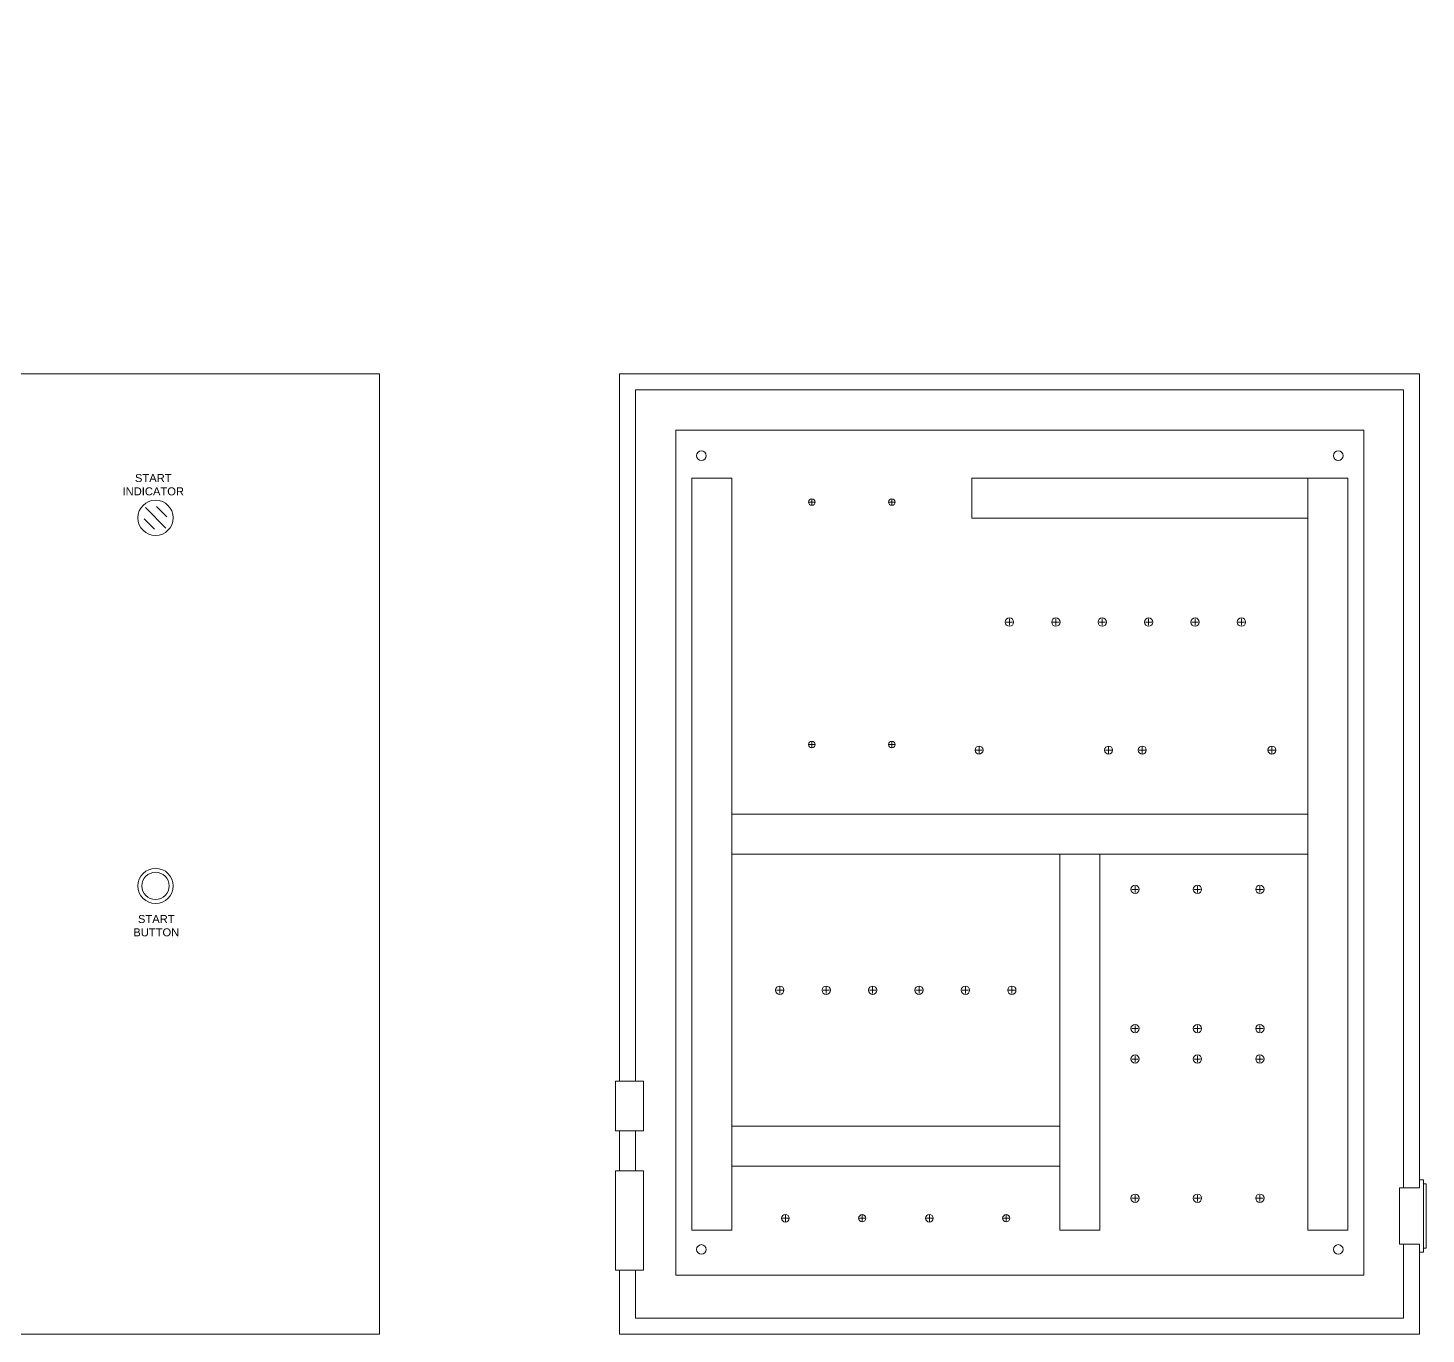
# Model space of a CAD drawing. Header units: millimetres. Extents: x 1937 to 4749, y 83 to 1608.
# Drawn here: x 2795 to 3668, y 792 to 1608 of the extents above; entities that cross this region are included whole.
import ezdxf

# ---------------------------------------------------------------- set-up
doc = ezdxf.new("R2010")
doc.units = ezdxf.units.MM
doc.linetypes.add('DASHDOTX2', pattern=[50.8, 25.4, -12.7, 0, -12.7])
doc.linetypes.add('JIS_02_0.7', pattern=[1.35, 0.75, -0.6])
doc.layers.get('0').update_dxf_attribs({"lineweight": 0})
for name, color, linetype, lineweight in [('Box Panel', 7, 'Continuous', 0), ('Ground', 3, 'DASHDOTX2', 30), ('Safety SIG', 4, 'JIS_02_0.7', 30)]:
    doc.layers.add(name, color=color, linetype=linetype, lineweight=lineweight)
doc.layers.add('Cable Duct', color=7, linetype='Continuous')
doc.layers.add('Text', color=7, linetype='Continuous')
doc.styles.get("Standard").update_dxf_attribs({"font": 'arial.ttf'})

msp = doc.modelspace()

# ---------------------------------------------------------------- hatches: boundary and pattern name
at = {"layer": 'Ground'}
h = msp.add_hatch(dxfattribs=at)
h.set_pattern_fill('ANGLE', color=256)
h.set_pattern_definition([(0, (-3.924, -6.003), (0, 6.985), [5.08, -1.905]), (90, (-3.924, -6.003), (-6.985, 4e-16), [5.08, -1.905])])
h.paths.add_polyline_path([(2841.772, 1604.547, 1), (2843.772, 1604.547, 1)])
at = {"layer": 'Safety SIG'}
h = msp.add_hatch(dxfattribs=at)
h.set_pattern_fill('ANGLE', color=256)
h.set_pattern_definition([(0, (-2.9986, -2.066), (0, 6.985), [5.08, -1.905]), (90, (-2.9986, -2.066), (-6.985, 4e-16), [5.08, -1.905])])
h.paths.add_polyline_path([(2859.976, 1607.047, 1), (2857.976, 1607.047, 1)])

# ---------------------------------------------------------------- linework, layer by layer
for p, q in [((3282.425, 1311.791), (3286.425, 1311.791)), ((3284.425, 1313.791), (3284.425, 1309.791)), ((3332.425, 1311.791), (3336.425, 1311.791)), ((3334.425, 1313.791), (3334.425, 1309.791)), ((2867.914, 1308.309), (2880.642, 1295.581)), ((2874.985, 1309.016), (2881.349, 1302.652)), ((2867.207, 1301.238), (2873.571, 1294.874)), ((3405.925, 1236.791), (3409.925, 1236.791)), ((3407.925, 1238.791), (3407.925, 1234.791)), ((3434.925, 1236.791), (3438.925, 1236.791)), ((3436.925, 1238.791), (3436.925, 1234.791)), ((3463.925, 1236.791), (3467.925, 1236.791)), ((3465.925, 1238.791), (3465.925, 1234.791)), ((3492.925, 1236.791), (3496.925, 1236.791)), ((3494.925, 1238.791), (3494.925, 1234.791)), ((3521.925, 1236.791), (3525.925, 1236.791)), ((3523.925, 1238.791), (3523.925, 1234.791)), ((3550.925, 1236.791), (3554.925, 1236.791)), ((3552.925, 1238.791), (3552.925, 1234.791)), ((3284.425, 1162.291), (3284.425, 1158.291)), ((3334.425, 1162.291), (3334.425, 1158.291)), ((3282.425, 1160.291), (3286.425, 1160.291)), ((3332.425, 1160.291), (3336.425, 1160.291)), ((3386.925, 1156.791), (3390.925, 1156.791)), ((3388.925, 1158.791), (3388.925, 1154.791)), ((3467.925, 1156.791), (3471.925, 1156.791)), ((3469.925, 1158.791), (3469.925, 1154.791)), ((3488.925, 1156.791), (3492.925, 1156.791)), ((3490.925, 1158.791), (3490.925, 1154.791)), ((3569.925, 1156.791), (3573.925, 1156.791)), ((3571.925, 1158.791), (3571.925, 1154.791)), ((3464.425, 1091.791), (3464.425, 856.791)), ((3484.425, 1069.791), (3488.425, 1069.791)), ((3486.425, 1071.791), (3486.425, 1067.791)), ((3523.425, 1069.791), (3527.425, 1069.791)), ((3525.425, 1071.791), (3525.425, 1067.791)), ((3562.425, 1069.791), (3566.425, 1069.791)), ((3564.425, 1071.791), (3564.425, 1067.791)), ((3262.425, 1006.791), (3266.425, 1006.791)), ((3264.425, 1008.791), (3264.425, 1004.791)), ((3291.425, 1006.791), (3295.425, 1006.791)), ((3293.425, 1008.791), (3293.425, 1004.791)), ((3320.425, 1006.791), (3324.425, 1006.791)), ((3322.425, 1008.791), (3322.425, 1004.791)), ((3349.425, 1006.791), (3353.425, 1006.791)), ((3351.425, 1008.791), (3351.425, 1004.791)), ((3378.425, 1006.791), (3382.425, 1006.791)), ((3380.425, 1008.791), (3380.425, 1004.791)), ((3407.425, 1006.791), (3411.425, 1006.791)), ((3409.425, 1008.791), (3409.425, 1004.791)), ((3484.425, 982.791), (3488.425, 982.791)), ((3486.425, 984.791), (3486.425, 980.791)), ((3523.425, 982.791), (3527.425, 982.791)), ((3525.425, 984.791), (3525.425, 980.791)), ((3562.425, 982.791), (3566.425, 982.791)), ((3564.425, 984.791), (3564.425, 980.791)), ((3484.425, 963.791), (3488.425, 963.791)), ((3486.425, 965.791), (3486.425, 961.791)), ((3523.425, 963.791), (3527.425, 963.791)), ((3525.425, 965.791), (3525.425, 961.791)), ((3562.425, 963.791), (3566.425, 963.791)), ((3564.425, 965.791), (3564.425, 961.791)), ((3654.278, 883.199), (3664.278, 883.199)), ((3484.425, 876.791), (3488.425, 876.791)), ((3486.425, 878.791), (3486.425, 874.791)), ((3523.425, 876.791), (3527.425, 876.791)), ((3525.425, 878.791), (3525.425, 874.791)), ((3562.425, 876.791), (3566.425, 876.791)), ((3564.425, 878.791), (3564.425, 874.791)), ((3267.925, 866.291), (3267.925, 862.291)), ((3315.925, 866.291), (3315.925, 862.291)), ((3357.925, 866.291), (3357.925, 862.291)), ((3405.925, 866.291), (3405.925, 862.291)), ((3265.925, 864.291), (3269.925, 864.291)), ((3313.925, 864.291), (3317.925, 864.291)), ((3355.925, 864.291), (3359.925, 864.291)), ((3403.925, 864.291), (3407.925, 864.291)), ((3654.278, 848.199), (3664.278, 848.199))]:
    msp.add_line(p, q)
for points in [[(3161.778, 949.945), (3179.278, 949.945), (3179.278, 918.945), (3161.778, 918.945)], [(3161.778, 893.945), (3179.278, 893.945), (3179.278, 831.945), (3161.778, 831.945)], [(3664.278, 883.199), (3664.278, 888.199), (3666.778, 888.199), (3666.778, 843.199), (3664.278, 843.199), (3664.278, 848.199), (3651.778, 848.199), (3651.778, 883.199)], [(3666.778, 885.699), (3668.278, 885.699), (3668.278, 845.699), (3666.778, 845.699)]]:
    msp.add_lwpolyline(points, close=True)
for centre, radius in [((3215.425, 1340.791), 3), ((3613.425, 1340.791), 3), ((3284.425, 1311.791), 2), ((3334.425, 1311.791), 2), ((3407.925, 1236.791), 2.6), ((3436.925, 1236.791), 2.6), ((3465.925, 1236.791), 2.6), ((3494.925, 1236.791), 2.6), ((3523.925, 1236.791), 2.6), ((3552.925, 1236.791), 2.6), ((3284.425, 1160.291), 2), ((3334.425, 1160.291), 2), ((3388.925, 1156.791), 2.5), ((3469.925, 1156.791), 2.5), ((3490.925, 1156.791), 2.5), ((3571.925, 1156.791), 2.5), ((3486.425, 1069.791), 2.6), ((3525.425, 1069.791), 2.6), ((3564.425, 1069.791), 2.6), ((3264.425, 1006.791), 2.6), ((3293.425, 1006.791), 2.6), ((3322.425, 1006.791), 2.6), ((3351.425, 1006.791), 2.6), ((3380.425, 1006.791), 2.6), ((3409.425, 1006.791), 2.6), ((3486.425, 982.791), 2.6), ((3525.425, 982.791), 2.6), ((3564.425, 982.791), 2.6), ((3486.425, 963.791), 2.6), ((3525.425, 963.791), 2.6), ((3564.425, 963.791), 2.6), ((3486.425, 876.791), 2.6), ((3525.425, 876.791), 2.6), ((3564.425, 876.791), 2.6), ((3267.925, 864.291), 2.4), ((3315.925, 864.291), 2.25), ((3357.925, 864.291), 2.4), ((3405.925, 864.291), 2.25), ((3215.425, 844.791), 3), ((3613.425, 844.791), 3)]:
    msp.add_circle(centre, radius)
at = {"layer": 'Box Panel'}
for points in [[(2514.278, 1391.945), (3014.278, 1391.945), (3014.278, 791.945), (2514.278, 791.945)], [(3199.425, 1356.791), (3629.425, 1356.791), (3629.425, 828.791), (3199.425, 828.791)]]:
    msp.add_lwpolyline(points, close=True, dxfattribs=at)
for points in [[(3164.278, 949.945), (3164.278, 1391.945), (3664.278, 1391.945), (3664.278, 883.199)], [(3174.278, 949.945), (3174.278, 1381.945), (3654.278, 1381.945), (3654.278, 883.199)], [(3164.278, 893.945), (3164.278, 918.945)], [(3174.278, 893.945), (3174.278, 918.945)], [(3664.278, 848.199), (3664.278, 791.945), (3164.278, 791.945), (3164.278, 791.945), (3164.278, 831.945)], [(3654.278, 848.199), (3654.278, 801.945), (3174.278, 801.945), (3174.278, 801.945), (3174.278, 831.945)]]:
    msp.add_lwpolyline(points, dxfattribs=at)
for centre, radius in [((2874.278, 1301.945), 11), ((2874.278, 1071.945), 11), ((2874.278, 1071.945), 8.5)]:
    msp.add_circle(centre, radius, dxfattribs=at)
at = {"layer": 'Cable Duct', "lineweight": 0}
for points in [[(3234.425, 856.791), (3209.425, 856.791), (3209.425, 1326.791), (3234.425, 1326.791)], [(3594.425, 1326.791), (3594.425, 1301.791), (3384.425, 1301.791), (3384.425, 1326.791)], [(3619.425, 856.791), (3594.425, 856.791), (3594.425, 1326.791), (3619.425, 1326.791)], [(3594.425, 1116.791), (3594.425, 1091.791), (3234.425, 1091.791), (3234.425, 1116.791)], [(3439.425, 1091.791), (3464.425, 1091.791), (3464.425, 856.791), (3439.425, 856.791)], [(3439.425, 921.791), (3439.425, 896.791), (3234.425, 896.791), (3234.425, 921.791)]]:
    msp.add_lwpolyline(points, close=True, dxfattribs=at)

# ---------------------------------------------------------------- texts
at = {"layer": 'Text', "char_height": 5, "attachment_point": 5}
for s, insert in [('START^JINDICATOR', (2872.866, 1322.629)), ('START^JBUTTON', (2874.739, 1047.086))]:
    msp.add_mtext_dynamic_manual_height_columns(s, width=59.29154, gutter_width=12.5, heights=[0], dxfattribs=dict(at, insert=insert))

doc.saveas('drawing.dxf')
